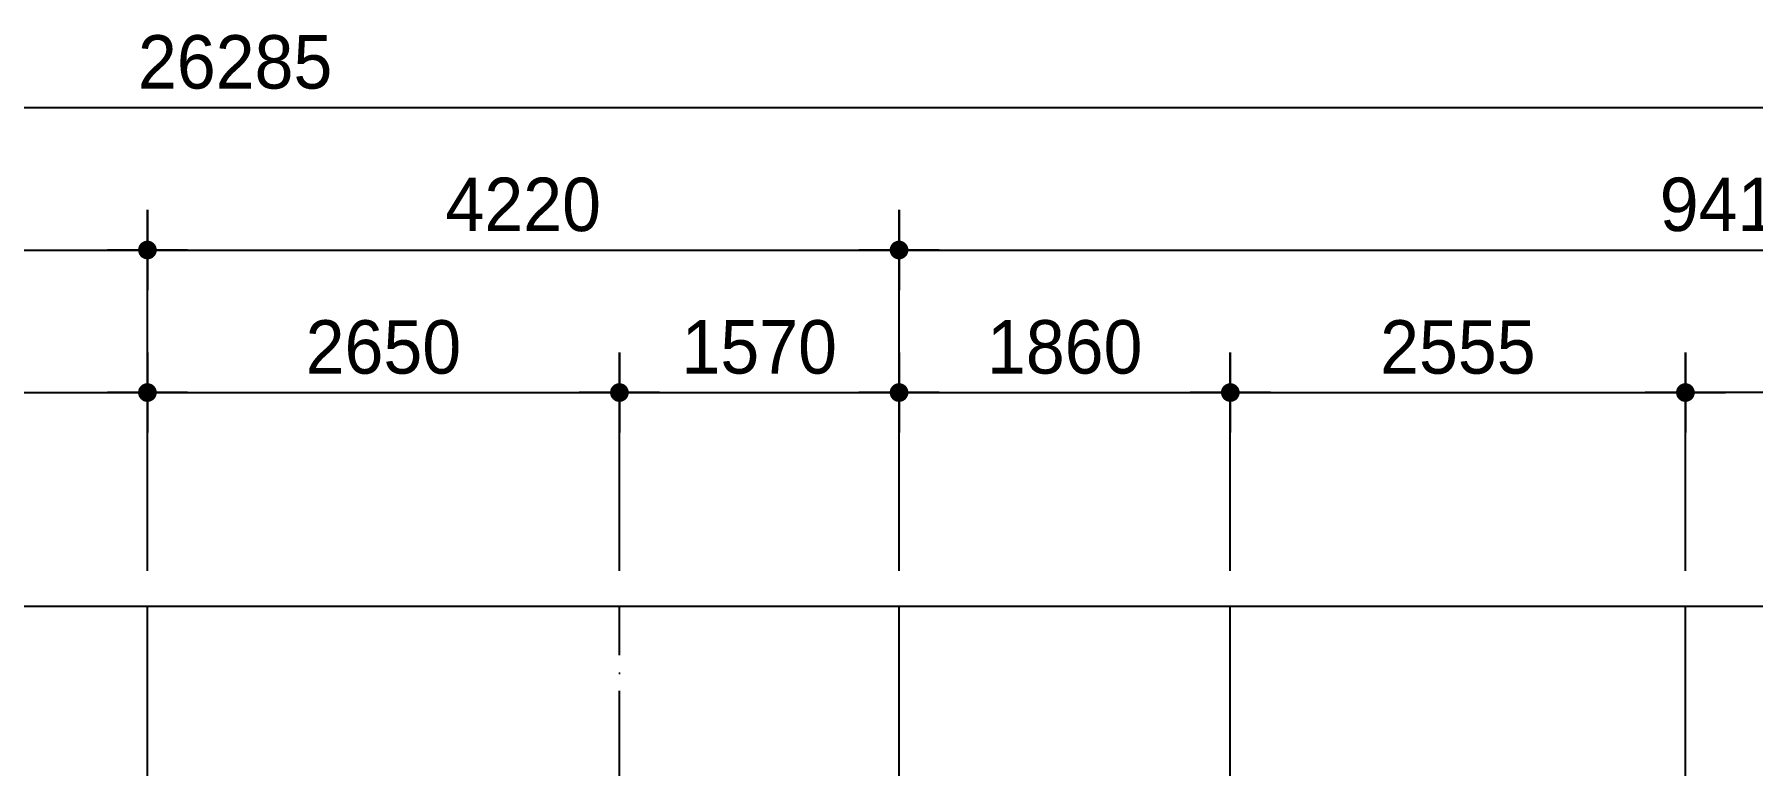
# Model space of a CAD drawing. Header units: millimetres. Extents: x 6886222 to 6919728, y 230959 to 276095.
# Drawn here: x 6901658 to 6911306, y 271950 to 276055 of the extents above; entities that cross this region are included whole.
import ezdxf

# ---------------------------------------------------------------- set-up
doc = ezdxf.new("R2010")
doc.units = ezdxf.units.MM
doc.header["$LTSCALE"] = 100
doc.linetypes.add('CEN', pattern=[62, 60, -1, 0, -1])
doc.layers.get('Defpoints').update_dxf_attribs({"color": 149})
for name, color, linetype in [('AA-BORD-XREF', 15, 'Continuous'), ('CEN', 1, 'CEN'), ('DIM', 7, 'Continuous')]:
    doc.layers.add(name, color=color, linetype=linetype)
doc.layers.add('Defpoint', color=142, linetype='Continuous', plot=False)
doc.styles.add('굴림', font='')
doc.styles.add('돋움', font='')
doc.styles.get('굴림').set_extended_font_data('Gulim')
doc.styles.get('돋움').set_extended_font_data('Dotum')
doc.dimstyles.new('NORMAL', dxfattribs={"dimscale": 40, "dimtxt": 3, "dimasz": 1.5, "dimexe": 1.5, "dimexo": 2, "dimgap": 1, "dimtad": 1, "dimdec": 0, "dimzin": 0, "dimdsep": 46, "dimtxsty": '돋움', "dimblk": 'DOT', "dimblk1": 'NONE', "dimblk2": 'TICK', "dimcen": 0, "dimdle": 1.5, "dimclrd": 7, "dimclre": 7, "dimclrt": 3, "dimadec": 0, "dimazin": 0, "dimtfac": 1, "dimtdec": 0, "dimtix": 1, "dimtmove": 2, "dimatfit": 3, "dimldrblk": 'DOT', "dimfxl": 1, "dimtolj": 1, "dimtzin": 0, "dimarcsym": 0})

# ---------------------------------------------------------------- blocks, each defined once
blk = doc.blocks.new('BORD-301')
at = {"layer": 'Defpoint'}
blk.add_lwpolyline([(-22550, 14955), (4105, 14955), (4105, -19330), (-22550, -19330)], close=True, dxfattribs=at)
blk = doc.blocks.new('DOT')
at = {"layer": 'DIM'}
blk.add_line((0, 1.5), (0, -1.5), dxfattribs=at)
at = {"layer": 'DIM', "linetype": 'Continuous'}
blk.add_line((-1.5, 0), (1.5, 0), dxfattribs=at)
at = {"layer": 'DIM', "const_width": 0.35}
blk.add_lwpolyline([(-0.175, 0, 1), (0.175, 0, 1)], format="xyb", close=True, dxfattribs=at)
blk = doc.blocks.new('*D65')
at = {"layer": 'Defpoints', "color": 0, "transparency": 16777216}
for p in [(30055, -800), (3770, -3600), (30055, -3600)]:
    blk.add_point(p, dxfattribs=at)
at = {"layer": 'DIM', "color": 7, "lineweight": -2, "transparency": 16777216}
for p, q in [((3770, -3400), (3770, -650)), ((30055, -3400), (30055, -650)), ((3920, -800), (29905, -800))]:
    blk.add_line(p, q, dxfattribs=at)
at = {"layer": 'DIM', "color": 7, "lineweight": -2, "transparency": 16777216, "xscale": 150, "yscale": 150, "zscale": 150, "rotation": 180}
blk.add_blockref('DOT', (3770, -800), dxfattribs=at)
at = {"layer": 'DIM', "color": 7, "lineweight": -2, "transparency": 16777216, "xscale": 150, "yscale": 150, "zscale": 150}
blk.add_blockref('DOT', (30055, -800), dxfattribs=at)
at = {"layer": 'DIM', "color": 3, "transparency": 16777216, "insert": (16912.5, -546.2), "char_height": 300, "attachment_point": 5, "style": '굴림'}
blk.add_mtext('\\A1;26285', dxfattribs=at)
blk = doc.blocks.new('_None')
blk = doc.blocks.new('_Oblique')
at = {"color": 0, "linetype": 'ByBlock', "lineweight": -2}
blk.add_line((-0.5, -0.5), (0.5, 0.5), dxfattribs=at)
blk = doc.blocks.new('TICK')
at = {"layer": 'Defpoints', "color": 0, "linetype": 'ByBlock'}
blk.add_point((0, 0), dxfattribs=at)
at = {"layer": 'DIM'}
blk.add_line((0, 1.6875), (0, -1.6875), dxfattribs=at)
at = {"layer": 'DIM', "linetype": 'Continuous'}
blk.add_line((-1.6875, 0), (1.6875, 0), dxfattribs=at)
at = {"color": 7, "linetype": 'ByBlock', "xscale": 1.6875, "yscale": 1.6875, "zscale": 1.6875}
blk.add_blockref('_Oblique', (0, 0), dxfattribs=at)
blk = doc.blocks.new('*D66')
at = {"layer": 'Defpoints', "color": 0, "transparency": 16777216}
for p in [(16420, -1600), (3770, -3600), (16420, -3600)]:
    blk.add_point(p, dxfattribs=at)
at = {"layer": 'DIM', "color": 7, "lineweight": -2, "transparency": 16777216}
for p, q in [((3770, -3400), (3770, -1450)), ((16420, -3400), (16420, -1450)), ((3920, -1600), (16270, -1600))]:
    blk.add_line(p, q, dxfattribs=at)
at = {"layer": 'DIM', "color": 7, "lineweight": -2, "transparency": 16777216, "xscale": 150, "yscale": 150, "zscale": 150, "rotation": 180}
blk.add_blockref('DOT', (3770, -1600), dxfattribs=at)
at = {"layer": 'DIM', "color": 7, "lineweight": -2, "transparency": 16777216, "xscale": 150, "yscale": 150, "zscale": 150}
blk.add_blockref('DOT', (16420, -1600), dxfattribs=at)
at = {"layer": 'DIM', "color": 3, "transparency": 16777216, "insert": (10095, -1345.8), "char_height": 300, "attachment_point": 5, "style": '굴림'}
blk.add_mtext('\\A1;12650', dxfattribs=at)
blk = doc.blocks.new('*D68')
at = {"layer": 'Defpoints', "color": 0, "transparency": 16777216}
for p in [(20640, -1600), (16420, -3600), (20640, -3600)]:
    blk.add_point(p, dxfattribs=at)
at = {"layer": 'DIM', "color": 7, "lineweight": -2, "transparency": 16777216}
for p, q in [((16420, -3400), (16420, -1450)), ((20640, -3400), (20640, -1450)), ((16570, -1600), (20490, -1600))]:
    blk.add_line(p, q, dxfattribs=at)
at = {"layer": 'DIM', "color": 7, "lineweight": -2, "transparency": 16777216, "xscale": 150, "yscale": 150, "zscale": 150, "rotation": 180}
blk.add_blockref('DOT', (16420, -1600), dxfattribs=at)
at = {"layer": 'DIM', "color": 7, "lineweight": -2, "transparency": 16777216, "xscale": 150, "yscale": 150, "zscale": 150}
blk.add_blockref('DOT', (20640, -1600), dxfattribs=at)
at = {"layer": 'DIM', "color": 3, "transparency": 16777216, "insert": (18530, -1346), "char_height": 300, "attachment_point": 5, "style": '굴림'}
blk.add_mtext('\\A1;4220', dxfattribs=at)
blk = doc.blocks.new('*D69')
at = {"layer": 'Defpoints', "color": 0, "transparency": 16777216}
for p in [(30055, -1600), (20640, -3600), (30055, -3600)]:
    blk.add_point(p, dxfattribs=at)
at = {"layer": 'DIM', "color": 7, "lineweight": -2, "transparency": 16777216}
for p, q in [((20640, -3400), (20640, -1450)), ((30055, -3400), (30055, -1450)), ((20790, -1600), (29905, -1600))]:
    blk.add_line(p, q, dxfattribs=at)
at = {"layer": 'DIM', "color": 7, "lineweight": -2, "transparency": 16777216, "xscale": 150, "yscale": 150, "zscale": 150, "rotation": 180}
blk.add_blockref('DOT', (20640, -1600), dxfattribs=at)
at = {"layer": 'DIM', "color": 7, "lineweight": -2, "transparency": 16777216, "xscale": 150, "yscale": 150, "zscale": 150}
blk.add_blockref('DOT', (30055, -1600), dxfattribs=at)
at = {"layer": 'DIM', "color": 3, "transparency": 16777216, "insert": (25347.5, -1345.8), "char_height": 300, "attachment_point": 5, "style": '굴림'}
blk.add_mtext('\\A1;9415', dxfattribs=at)
blk = doc.blocks.new('*D43')
at = {"layer": 'Defpoints', "color": 0, "transparency": 16777216}
for p in [(16420, -2400), (13565, -3600), (16420, -3600)]:
    blk.add_point(p, dxfattribs=at)
at = {"layer": 'DIM', "color": 7, "lineweight": -2, "transparency": 16777216}
for p, q in [((13565, -3400), (13565, -2250)), ((16420, -3400), (16420, -2250)), ((13715, -2400), (16270, -2400))]:
    blk.add_line(p, q, dxfattribs=at)
at = {"layer": 'DIM', "color": 7, "lineweight": -2, "transparency": 16777216, "xscale": 150, "yscale": 150, "zscale": 150, "rotation": 180}
blk.add_blockref('DOT', (13565, -2400), dxfattribs=at)
at = {"layer": 'DIM', "color": 7, "lineweight": -2, "transparency": 16777216, "xscale": 150, "yscale": 150, "zscale": 150}
blk.add_blockref('DOT', (16420, -2400), dxfattribs=at)
at = {"layer": 'DIM', "color": 3, "transparency": 16777216, "insert": (14992.5, -2146.2), "char_height": 300, "attachment_point": 5, "style": '굴림'}
blk.add_mtext('\\A1;2855', dxfattribs=at)
blk = doc.blocks.new('*D44')
at = {"layer": 'Defpoints', "color": 0, "transparency": 16777216}
for p in [(19070, -2400), (16420, -3600), (19070, -3600)]:
    blk.add_point(p, dxfattribs=at)
at = {"layer": 'DIM', "color": 7, "lineweight": -2, "transparency": 16777216}
for p, q in [((16420, -3400), (16420, -2250)), ((19070, -3400), (19070, -2250)), ((16570, -2400), (18920, -2400))]:
    blk.add_line(p, q, dxfattribs=at)
at = {"layer": 'DIM', "color": 7, "lineweight": -2, "transparency": 16777216, "xscale": 150, "yscale": 150, "zscale": 150, "rotation": 180}
blk.add_blockref('DOT', (16420, -2400), dxfattribs=at)
at = {"layer": 'DIM', "color": 7, "lineweight": -2, "transparency": 16777216, "xscale": 150, "yscale": 150, "zscale": 150}
blk.add_blockref('DOT', (19070, -2400), dxfattribs=at)
at = {"layer": 'DIM', "color": 3, "transparency": 16777216, "insert": (17745, -2146.2), "char_height": 300, "attachment_point": 5, "style": '굴림'}
blk.add_mtext('\\A1;2650', dxfattribs=at)
blk = doc.blocks.new('*D45')
at = {"layer": 'Defpoints', "color": 0, "transparency": 16777216}
for p in [(20640, -2400), (19070, -3600), (20640, -3600)]:
    blk.add_point(p, dxfattribs=at)
at = {"layer": 'DIM', "color": 7, "lineweight": -2, "transparency": 16777216}
for p, q in [((19070, -3400), (19070, -2250)), ((20640, -3400), (20640, -2250)), ((19220, -2400), (20490, -2400))]:
    blk.add_line(p, q, dxfattribs=at)
at = {"layer": 'DIM', "color": 7, "lineweight": -2, "transparency": 16777216, "xscale": 150, "yscale": 150, "zscale": 150, "rotation": 180}
blk.add_blockref('DOT', (19070, -2400), dxfattribs=at)
at = {"layer": 'DIM', "color": 7, "lineweight": -2, "transparency": 16777216, "xscale": 150, "yscale": 150, "zscale": 150}
blk.add_blockref('DOT', (20640, -2400), dxfattribs=at)
at = {"layer": 'DIM', "color": 3, "transparency": 16777216, "insert": (19855, -2145.8), "char_height": 300, "attachment_point": 5, "style": '굴림'}
blk.add_mtext('\\A1;1570', dxfattribs=at)
blk = doc.blocks.new('*D46')
at = {"layer": 'Defpoints', "color": 0, "transparency": 16777216}
for p in [(22500, -2400), (20640, -3600), (22500, -3600)]:
    blk.add_point(p, dxfattribs=at)
at = {"layer": 'DIM', "color": 7, "lineweight": -2, "transparency": 16777216}
for p, q in [((20640, -3400), (20640, -2250)), ((22500, -3400), (22500, -2250)), ((20790, -2400), (22350, -2400))]:
    blk.add_line(p, q, dxfattribs=at)
at = {"layer": 'DIM', "color": 7, "lineweight": -2, "transparency": 16777216, "xscale": 150, "yscale": 150, "zscale": 150, "rotation": 180}
blk.add_blockref('DOT', (20640, -2400), dxfattribs=at)
at = {"layer": 'DIM', "color": 7, "lineweight": -2, "transparency": 16777216, "xscale": 150, "yscale": 150, "zscale": 150}
blk.add_blockref('DOT', (22500, -2400), dxfattribs=at)
at = {"layer": 'DIM', "color": 3, "transparency": 16777216, "insert": (21570, -2145.8), "char_height": 300, "attachment_point": 5, "style": '굴림'}
blk.add_mtext('\\A1;1860', dxfattribs=at)
blk = doc.blocks.new('*D47')
at = {"layer": 'Defpoints', "color": 0, "transparency": 16777216}
for p in [(25055, -2400), (22500, -3600), (25055, -3600)]:
    blk.add_point(p, dxfattribs=at)
at = {"layer": 'DIM', "color": 7, "lineweight": -2, "transparency": 16777216}
for p, q in [((22500, -3400), (22500, -2250)), ((25055, -3400), (25055, -2250)), ((22650, -2400), (24905, -2400))]:
    blk.add_line(p, q, dxfattribs=at)
at = {"layer": 'DIM', "color": 7, "lineweight": -2, "transparency": 16777216, "xscale": 150, "yscale": 150, "zscale": 150, "rotation": 180}
blk.add_blockref('DOT', (22500, -2400), dxfattribs=at)
at = {"layer": 'DIM', "color": 7, "lineweight": -2, "transparency": 16777216, "xscale": 150, "yscale": 150, "zscale": 150}
blk.add_blockref('DOT', (25055, -2400), dxfattribs=at)
at = {"layer": 'DIM', "color": 3, "transparency": 16777216, "insert": (23777.5, -2146.2), "char_height": 300, "attachment_point": 5, "style": '굴림'}
blk.add_mtext('\\A1;2555', dxfattribs=at)
blk = doc.blocks.new('*D27')
at = {"layer": 'Defpoints', "color": 0, "transparency": 16777216}
for p in [(25055, -2400), (25055, -3600), (28395, -3600)]:
    blk.add_point(p, dxfattribs=at)
at = {"layer": 'DIM', "color": 7, "lineweight": -2, "transparency": 16777216}
for p, q in [((25055, -3400), (25055, -2250)), ((28395, -3400), (28395, -2250)), ((28245, -2400), (25205, -2400))]:
    blk.add_line(p, q, dxfattribs=at)
at = {"layer": 'DIM', "color": 7, "lineweight": -2, "transparency": 16777216, "xscale": 150, "yscale": 150, "zscale": 150, "rotation": 180}
blk.add_blockref('DOT', (25055, -2400), dxfattribs=at)
at = {"layer": 'DIM', "color": 7, "lineweight": -2, "transparency": 16777216, "xscale": 150, "yscale": 150, "zscale": 150}
blk.add_blockref('DOT', (28395, -2400), dxfattribs=at)
at = {"layer": 'DIM', "color": 3, "transparency": 16777216, "insert": (26725, -2146), "char_height": 300, "attachment_point": 5, "style": '굴림'}
blk.add_mtext('\\A1;3340', dxfattribs=at)
blk = doc.blocks.new('DIM-301-TF')
at = {"layer": 'CEN'}
for p, q in [((16420, -19640), (16420, -3600)), ((19070, -16275), (19070, -3600)), ((20640, -7135), (20640, -3600)), ((22500, -5080), (22500, -3600)), ((25055, -5080), (25055, -3600))]:
    blk.add_line(p, q, dxfattribs=at)
at = {"layer": 'DIM'}
for base, p1, p2, picture, middle in [((30055, -800), (3770, -3600), (30055, -3600), '*D65', (16912.5, -546.2)), ((16420, -1600), (3770, -3600), (16420, -3600), '*D66', (10095, -1345.8)), ((20640, -1600), (16420, -3600), (20640, -3600), '*D68', (18530, -1346)), ((30055, -1600), (20640, -3600), (30055, -3600), '*D69', (25347.5, -1345.8)), ((16420, -2400), (13565, -3600), (16420, -3600), '*D43', (14992.5, -2146.2)), ((19070, -2400), (16420, -3600), (19070, -3600), '*D44', (17745, -2146.2)), ((20640, -2400), (19070, -3600), (20640, -3600), '*D45', (19855, -2145.8)), ((22500, -2400), (20640, -3600), (22500, -3600), '*D46', (21570, -2145.8)), ((25055, -2400), (22500, -3600), (25055, -3600), '*D47', (23777.5, -2146.2))]:
    dim = blk.add_linear_dim(base=base, p1=p1, p2=p2, angle=180, dimstyle='NORMAL', override={"dimscale": 100, "dimtxsty": '굴림'}, dxfattribs=at)
    dim.commit()
    dim.dimension.update_dxf_attribs({"geometry": picture, "text_midpoint": middle})
dim = blk.add_linear_dim(base=(25055, -2400), p1=(28395, -3600), p2=(25055, -3600), dimstyle='NORMAL', override={"dimscale": 100, "dimtxsty": '굴림'}, dxfattribs=at)
dim.commit()
dim.dimension.update_dxf_attribs({"geometry": '*D27', "text_midpoint": (26725, -2146)})

msp = doc.modelspace()

# ---------------------------------------------------------------- block references
at = {"layer": 'AA-BORD-XREF'}
msp.add_blockref('BORD-301', (6912023.1, 257889.4), dxfattribs=at)
at = {"layer": 'DIM'}
msp.add_blockref('DIM-301-TF', (6885873.1, 276444.4), dxfattribs=at)

doc.saveas('drawing.dxf')
